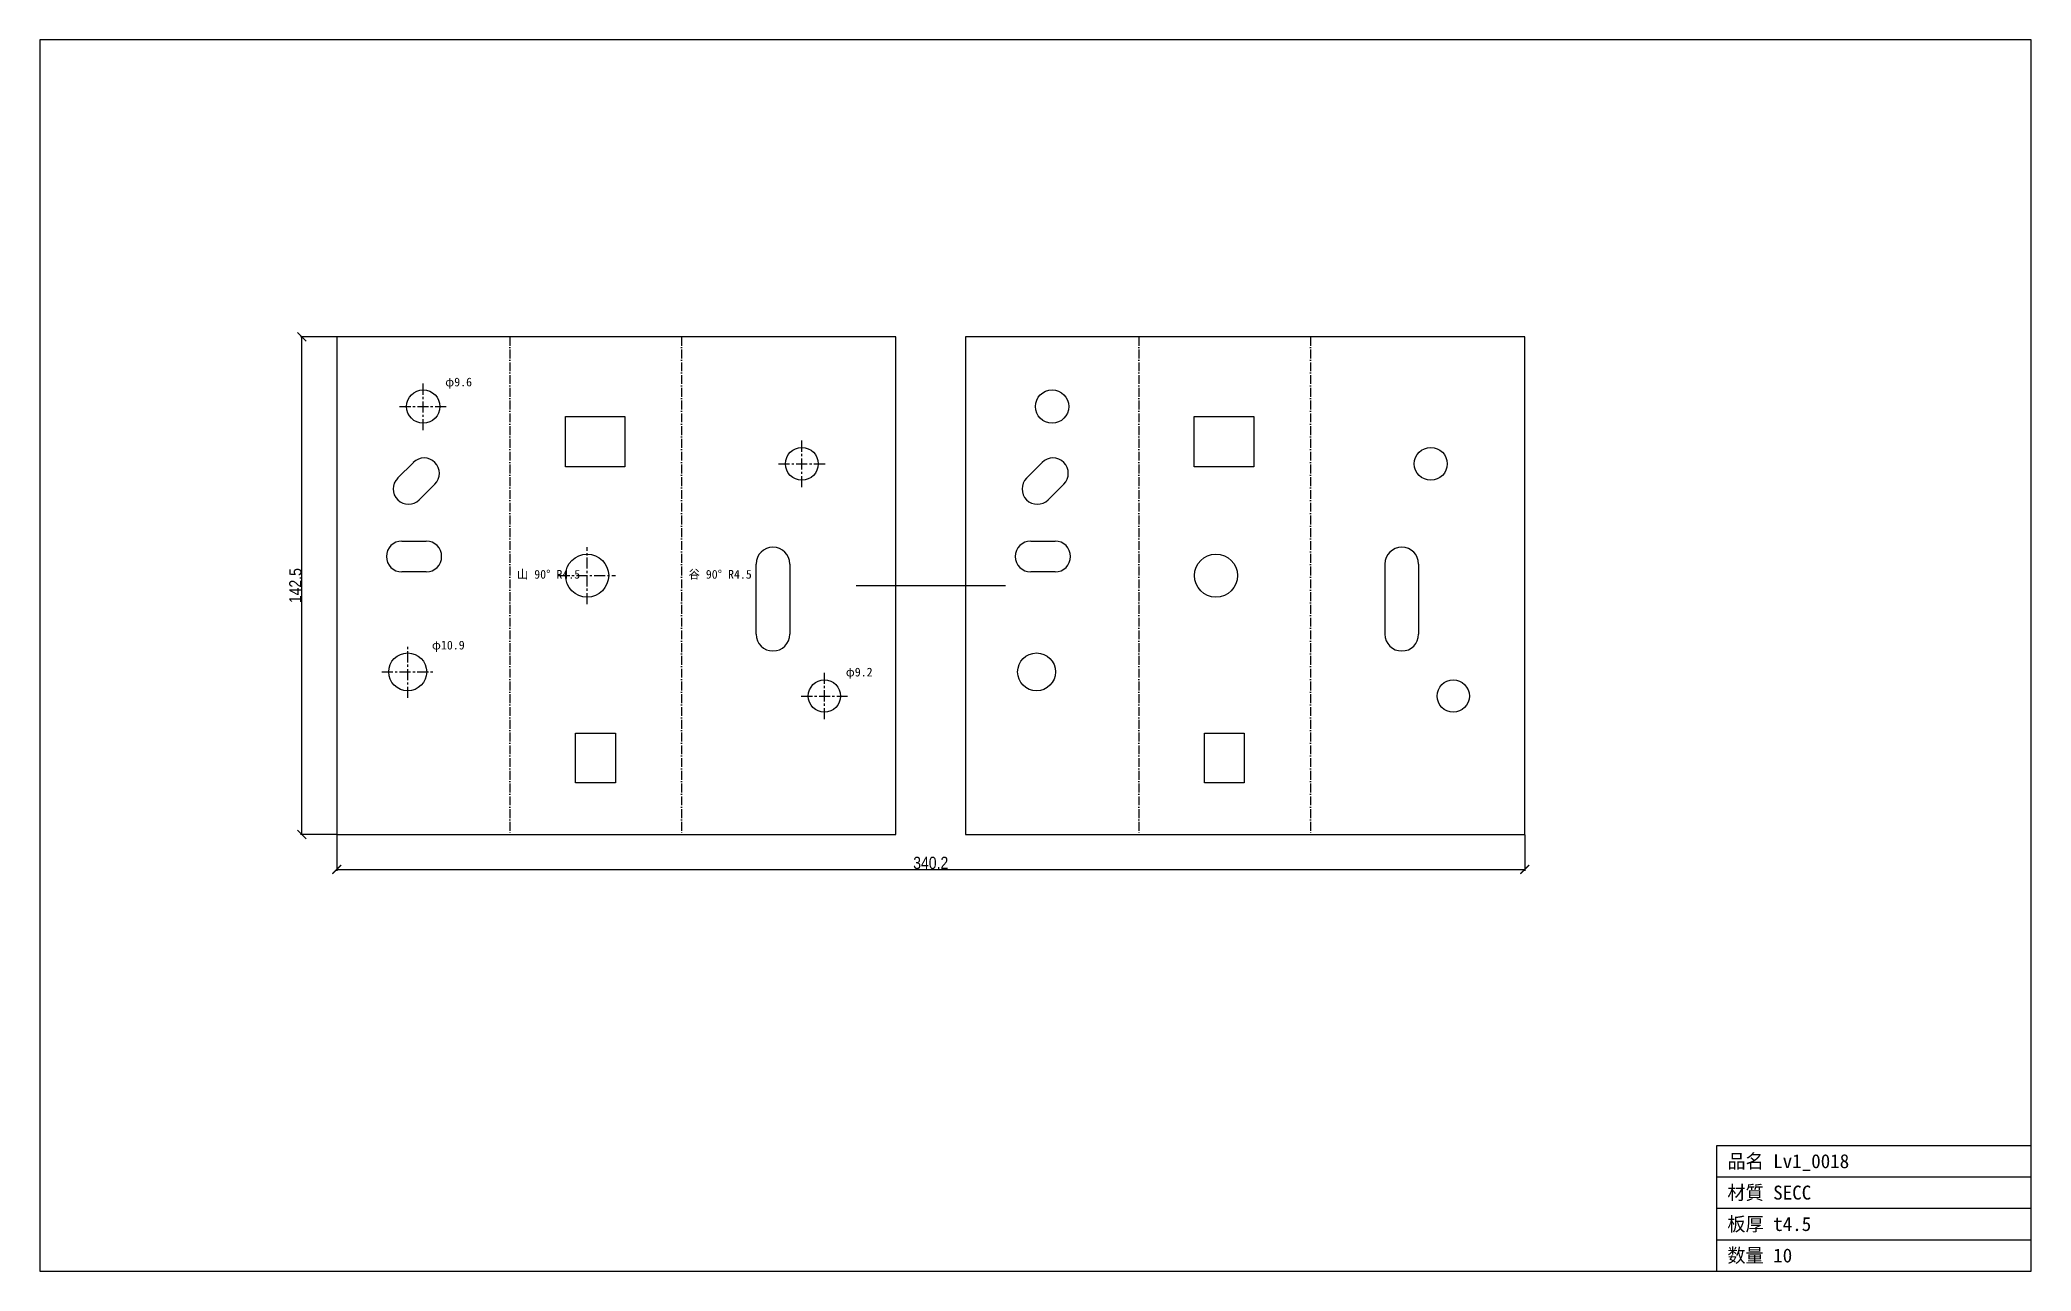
# Model space of a CAD drawing. Header units: millimetres. Extents: x -85 to 485, y -125 to 228.
import ezdxf

# ---------------------------------------------------------------- set-up
doc = ezdxf.new("R2010")
doc.units = ezdxf.units.MM
doc.linetypes.add('CENTER', pattern=[5.08, 3.175, -0.635, 0.635, -0.635])
doc.linetypes.add('DASHDOT', pattern=[3.556, 2.54, -0.508, 0, -0.508])
for name, color, linetype in [('BEND', 7, 'Continuous'), ('CENTER', 7, 'Continuous'), ('CUT', 7, 'Continuous'), ('DIM', 7, 'Continuous'), ('FRAME', 7, 'Continuous'), ('MARK', 7, 'Continuous'), ('TEXT', 7, 'Continuous')]:
    doc.layers.add(name, color=color, linetype=linetype)
doc.styles.add('OpenSansCondensed-Light', font='OpenSansCondensed-Light.ttf')
doc.dimstyles.new('EZDXF', dxfattribs={"dimtxt": 0.25, "dimasz": 0.175, "dimexe": 0.375, "dimexo": 0.125, "dimgap": 0.1, "dimtad": 1, "dimlfac": 100, "dimzin": 12, "dimdsep": 46, "dimtxsty": 'OpenSansCondensed-Light', "dimblk": 'ARCHTICK', "dimcen": 2.5, "dimazin": 3, "dimtfac": 0.5, "dimtmove": 2, "dimatfit": 3})

# ---------------------------------------------------------------- blocks, each defined once
blk = doc.blocks.new('_ARCHTICK')
at = {"color": 0, "linetype": 'BYBLOCK', "const_width": 0.15}
blk.add_lwpolyline([(-0.5, -0.5), (0.5, 0.5)], dxfattribs=at)

msp = doc.modelspace()

# ---------------------------------------------------------------- linework, layer by layer
at = {"layer": 'BEND', "color": 4, "linetype": 'DASHDOT'}
for p, q in [((49.59, 142.52), (49.59, 0)), ((98.73, 142.52), (98.73, 0)), ((229.69, 142.52), (229.69, 0)), ((278.83, 142.52), (278.83, 0))]:
    msp.add_line(p, q, dxfattribs=at)
at = {"layer": 'CENTER', "color": 1, "linetype": 'CENTER'}
for p, q in [((24.76, 115.78), (24.76, 129.33)), ((17.99, 122.56), (31.54, 122.56)), ((133.19, 99.45), (133.19, 112.84)), ((126.49, 106.15), (139.88, 106.15)), ((71.69, 65.97), (71.69, 82.3)), ((63.53, 74.14), (79.86, 74.14)), ((20.31, 39.13), (20.31, 53.99)), ((12.88, 46.56), (27.74, 46.56)), ((139.64, 33.03), (139.64, 46.27)), ((133.02, 39.65), (146.26, 39.65))]:
    msp.add_line(p, q, dxfattribs=at)
at = {"layer": 'CUT'}
for p, q in [((0, 142.52), (0, 0)), ((160.1, 142.52), (0, 142.52)), ((160.1, 0), (160.1, 142.52)), ((180.1, 142.52), (180.1, 0)), ((340.2, 142.52), (180.1, 142.52)), ((340.2, 0), (340.2, 142.52)), ((65.45, 119.71), (82.53, 119.71)), ((65.45, 105.28), (65.45, 119.71)), ((82.53, 119.71), (82.53, 105.28)), ((245.55, 119.71), (262.63, 119.71)), ((245.55, 105.28), (245.55, 119.71)), ((262.63, 119.71), (262.63, 105.28)), ((17.43, 102.06), (21.92, 106.54)), ((82.53, 105.28), (65.45, 105.28)), ((197.53, 102.06), (202.02, 106.54)), ((262.63, 105.28), (245.55, 105.28)), ((28.11, 100.35), (23.63, 95.86)), ((208.21, 100.35), (203.73, 95.86)), ((18.63, 84.04), (25.61, 84.04)), ((198.73, 84.04), (205.71, 84.04)), ((25.61, 75.19), (18.63, 75.19)), ((120.1, 57.37), (120.1, 77.45)), ((129.73, 77.45), (129.73, 57.37)), ((205.71, 75.19), (198.73, 75.19)), ((300.2, 57.37), (300.2, 77.45)), ((309.83, 77.45), (309.83, 57.37)), ((68.36, 29.03), (79.78, 29.03)), ((68.36, 14.81), (68.36, 29.03)), ((79.78, 29.03), (79.78, 14.81)), ((248.46, 29.03), (259.88, 29.03)), ((248.46, 14.81), (248.46, 29.03)), ((259.88, 29.03), (259.88, 14.81)), ((79.78, 14.81), (68.36, 14.81)), ((259.88, 14.81), (248.46, 14.81)), ((0, 0), (160.1, 0)), ((180.1, 0), (340.2, 0))]:
    msp.add_line(p, q, dxfattribs=at)
for centre, radius in [((24.76, 122.56), 4.78), ((204.86, 122.56), 4.78), ((133.19, 106.15), 4.7), ((313.29, 106.15), 4.7), ((71.69, 74.14), 6.17), ((251.79, 74.14), 6.17), ((20.31, 46.56), 5.43), ((200.41, 46.56), 5.43), ((139.64, 39.65), 4.62), ((319.74, 39.65), 4.62)]:
    msp.add_circle(centre, radius, dxfattribs=at)
for centre, radius, start, end in [((25.01, 103.44), 4.38, -45, 135), ((205.11, 103.44), 4.38, -45, 135), ((20.53, 98.96), 4.38, 135, -45), ((200.63, 98.96), 4.38, 135, -45), ((18.63, 79.61), 4.42, 90, -90), ((25.61, 79.61), 4.42, -90, 90), ((124.91, 77.45), 4.82, 0, 180), ((198.73, 79.61), 4.42, 90, -90), ((205.71, 79.61), 4.42, -90, 90), ((305.01, 77.45), 4.82, 0, 180), ((124.91, 57.37), 4.82, 180, 0), ((305.01, 57.37), 4.82, 180, 0)]:
    msp.add_arc(centre, radius, start, end, dxfattribs=at)
at = {"layer": 'FRAME'}
for p, q in [((485.25, 227.57), (-85.05, 227.57)), ((-85.05, 227.57), (-85.05, -125.05)), ((485.25, -125.05), (485.25, 227.57)), ((395.25, -125.05), (395.25, -89.05)), ((395.25, -89.05), (485.25, -89.05)), ((395.25, -98.05), (485.25, -98.05)), ((395.25, -107.05), (485.25, -107.05)), ((395.25, -116.05), (485.25, -116.05)), ((-85.05, -125.05), (485.25, -125.05))]:
    msp.add_line(p, q, dxfattribs=at)
at = {"layer": 'MARK'}
msp.add_line((148.72, 71.26), (191.48, 71.26), dxfattribs=at)

# ---------------------------------------------------------------- texts
at = {"layer": 'TEXT'}
for s, height, p in [('φ9.6', 2.5, (31.04, 128.33)), ('山 90° R4.5', 2.5, (51.59, 73.26)), ('谷 90° R4.5', 2.5, (100.73, 73.26)), ('φ10.9', 2.5, (27.24, 52.99)), ('φ9.2', 2.5, (145.76, 45.27)), ('品名 Lv1_0018', 4, (398.25, -95.55)), ('材質 SECC', 4, (398.25, -104.55)), ('板厚 t4.5', 4, (398.25, -113.55)), ('数量 10', 4, (398.25, -122.55))]:
    msp.add_text(s, height=height, dxfattribs=at).set_placement(p)

# ---------------------------------------------------------------- dimensions: what is measured, and where the dimension line sits
at = {"layer": 'DIM'}
msp.add_linear_dim(base=(-10, 0), p1=(0, 0), p2=(0, 142.52), angle=90, dimstyle='EZDXF', override={"dimtxt": 3.5, "dimasz": 2.5, "dimdec": 1, "dimlfac": 1}, dxfattribs=at).render()
msp.add_linear_dim(base=(0, -10), p1=(0, 0), p2=(340.2, 0), dimstyle='EZDXF', override={"dimtxt": 3.5, "dimasz": 2.5, "dimdec": 1, "dimlfac": 1}, dxfattribs=at).render()

doc.saveas('drawing.dxf')
